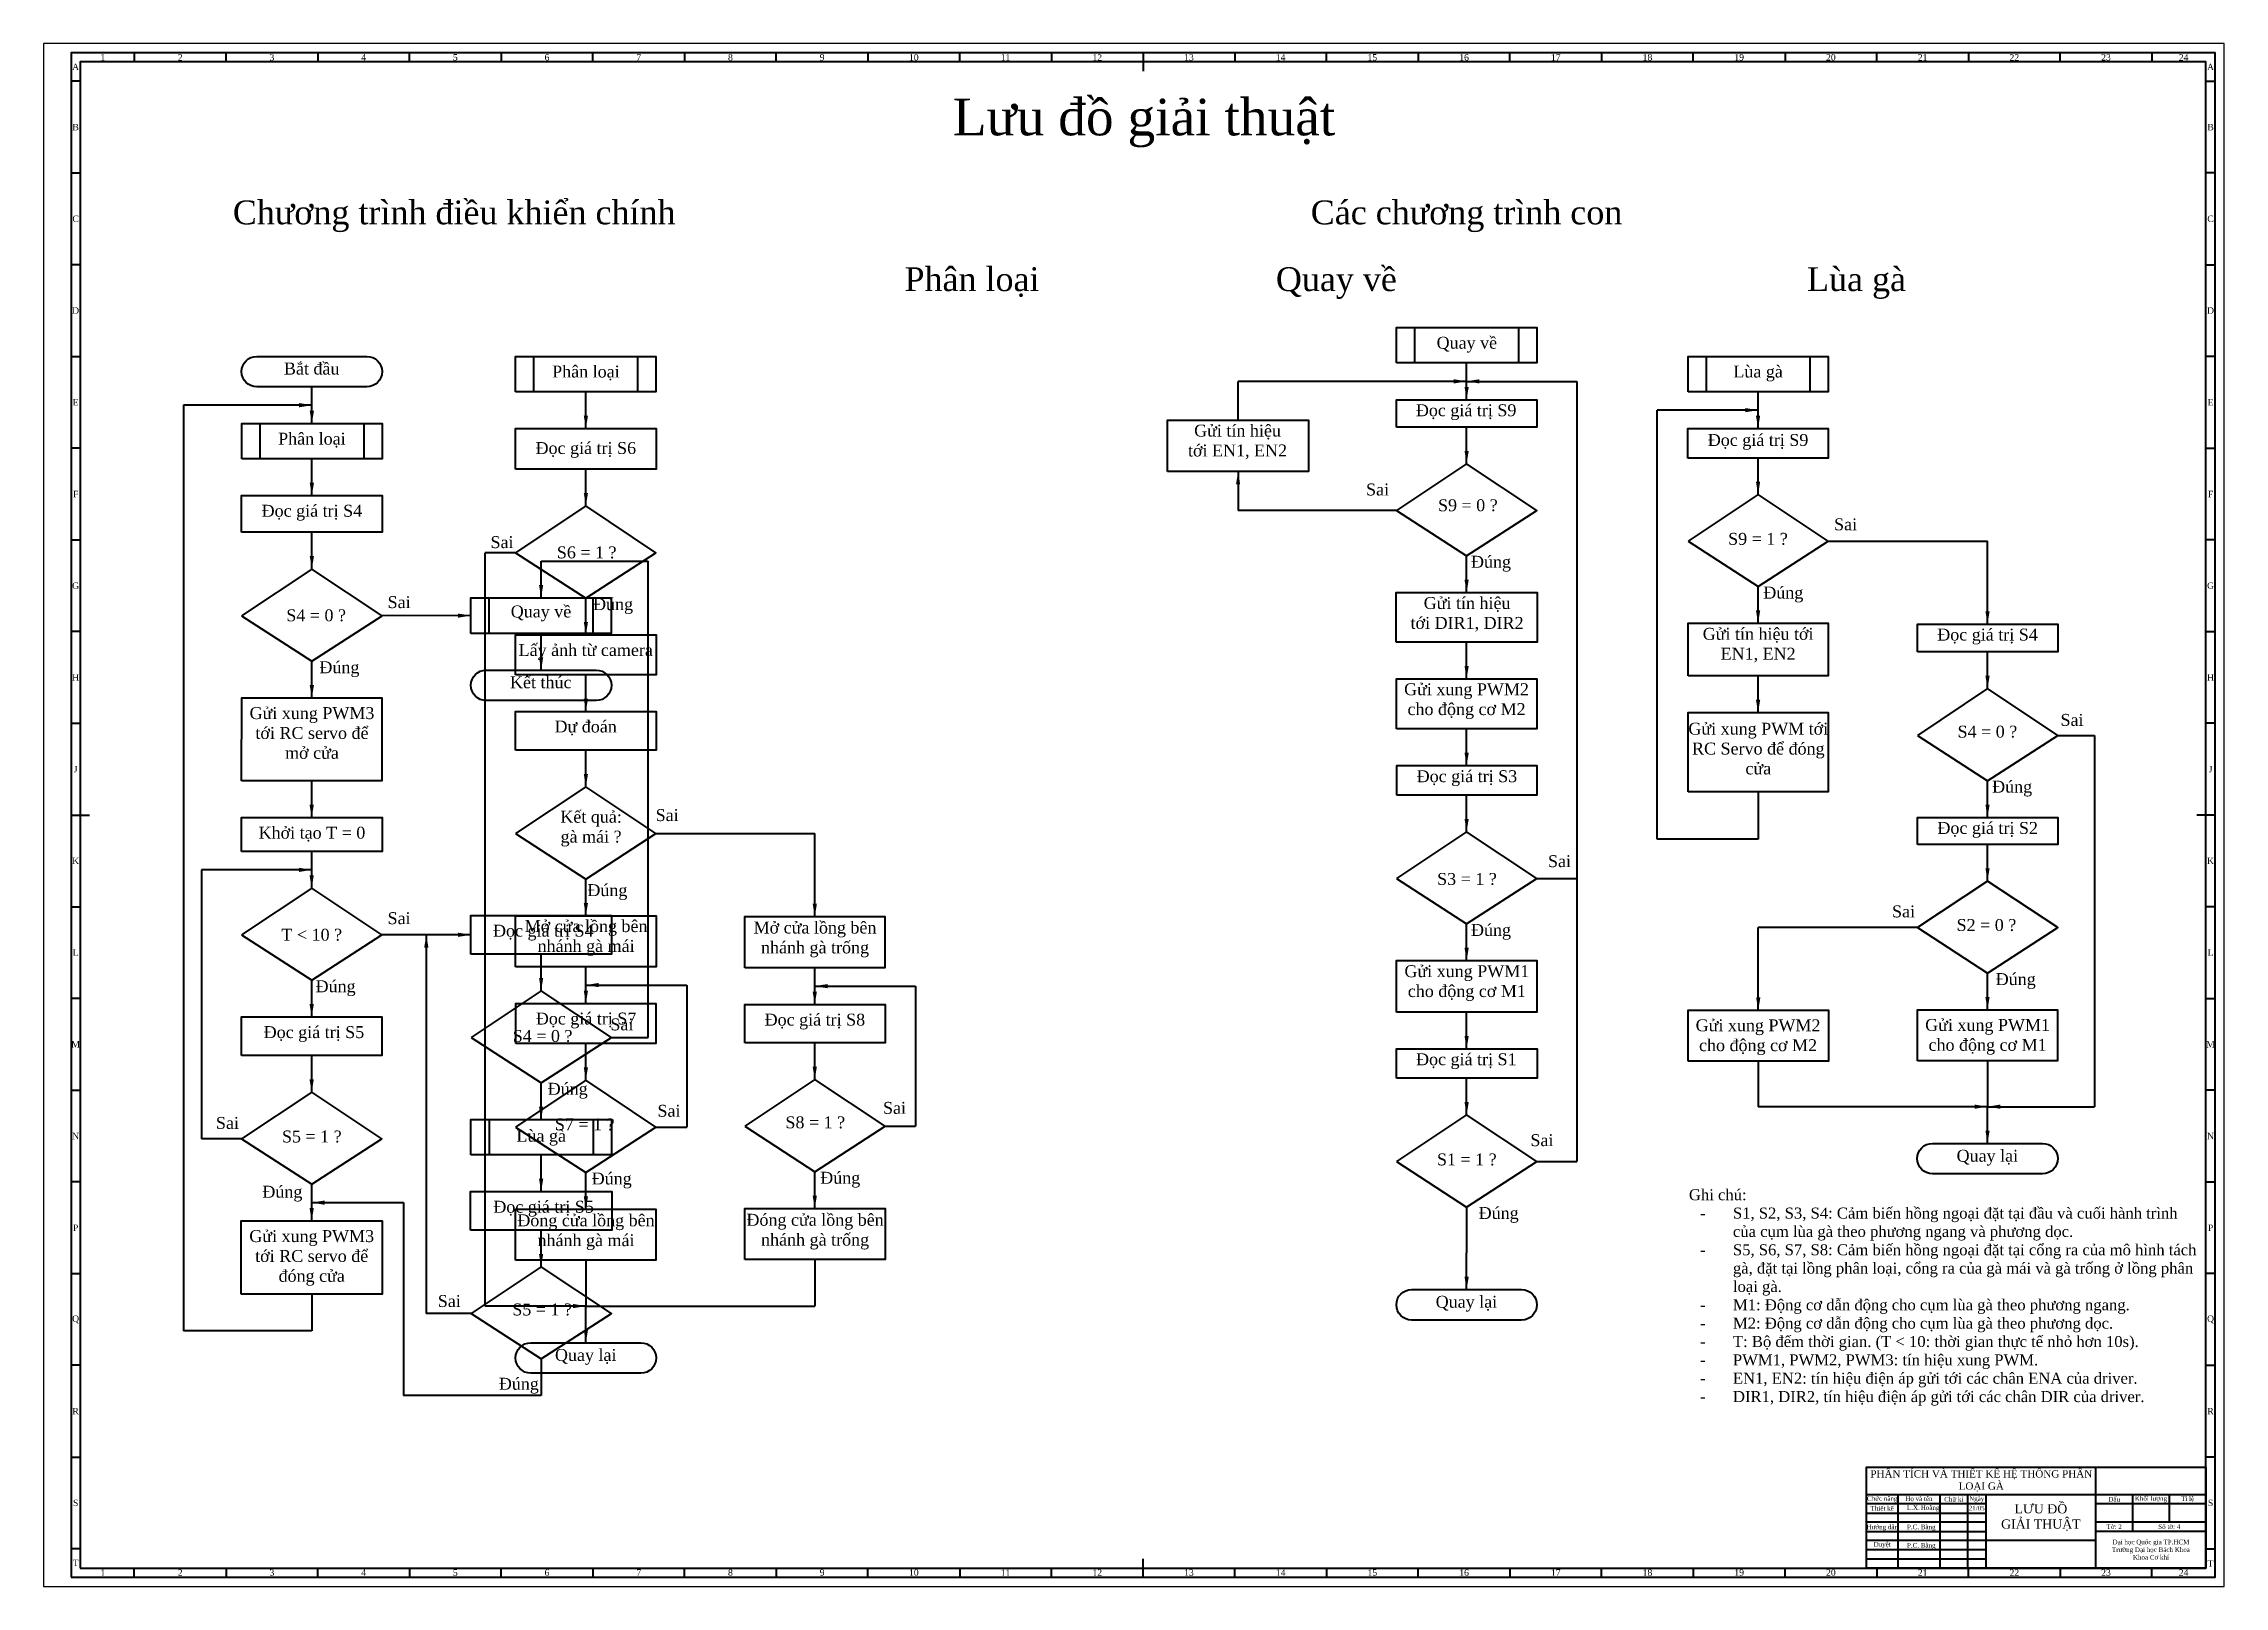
# Model space of a CAD drawing. Header units: millimetres. Extents: x -306 to 5587, y -2981 to 843.
# Drawn here: x 4398 to 5587, y -2981 to -2140 of the extents above; entities that cross this region are included whole.
import ezdxf

# ---------------------------------------------------------------- set-up
doc = ezdxf.new("R2010")
doc.units = ezdxf.units.MM
doc.header["$LTSCALE"] = 0.25
doc.layers.get('0').update_dxf_attribs({"lineweight": 70})
for name, color, linetype, lineweight in [('Frame 0.5', 170, 'Continuous', 50), ('Frame 1', 10, 'Continuous', 100), ('Text', 2, 'Continuous', 35)]:
    doc.layers.add(name, color=color, linetype=linetype, lineweight=lineweight)
doc.styles.get("Standard").update_dxf_attribs({"font": 'times.ttf', "width": 1.0001})
doc.styles.add('TCVN', font='')
doc.styles.get('TCVN').set_extended_font_data('TCVN 7284')
doc.dimstyles.new('TCVN', dxfattribs={"dimtxt": 3.5, "dimasz": 3.5, "dimexe": 2, "dimexo": 0, "dimtad": 1, "dimtxsty": 'TCVN', "dimcen": 3.5, "dimclrd": 256, "dimclre": 256, "dimclrt": 256, "dimadec": 0, "dimazin": 0, "dimtfac": 1, "dimtmove": 0, "dimatfit": 3, "dimfxl": 1, "dimtfillclr": 256, "dimlwd": -1, "dimlwe": -1, "dimarcsym": 0})

msp = doc.modelspace()

# ---------------------------------------------------------------- linework, layer by layer
for p, q in [((5049.5, -2345.4), (5049.5, -2324.3)), ((5278, -2573.9), (5278, -2340)), ((5135.9, -2394.7), (5049.5, -2394.7)), ((5371.3, -2411.5), (5458.1, -2411.5)), ((4655.6, -2417.7), (4638.9, -2417.7)), ((4727.8, -2681.9), (4727.8, -2422.3)), ((5496.4, -2517.3), (5516.4, -2517.3)), ((5516.4, -2517.3), (5516.4, -2719.7)), ((5333, -2548.1), (5333, -2573.9)), ((4732.1, -2570.8), (4818.7, -2570.8)), ((5333, -2573.9), (5278, -2573.9)), ((5212.4, -2595.3), (5234.1, -2595.3)), ((5419.9, -2622.1), (5333.1, -2622.1)), ((4707.8, -2681.9), (4727.8, -2681.9)), ((5333.1, -2694.9), (5333.1, -2719.7)), ((5458.1, -2694.7), (5458.1, -2719.7)), ((4732.1, -2730.8), (4748.9, -2730.8)), ((4857, -2730.4), (4873.7, -2730.4)), ((4506.1, -2737.3), (4484.4, -2737.3)), ((5212.4, -2749.6), (5234.1, -2749.6)), ((5174.1, -2774.4), (5174.1, -2799.4)), ((4693.9, -2803.4), (4693.9, -2828.4)), ((4818.7, -2803), (4818.7, -2828.4)), ((4544.4, -2821.9), (4544.4, -2841.9)), ((4693.9, -2828.4), (4818.7, -2828.4)), ((4631.3, -2832.5), (4606.9, -2832.5)), ((4544.4, -2841.9), (4474.5, -2841.9)), ((4669.5, -2857.2), (4669.5, -2877.2)), ((4669.5, -2877.2), (4594.4, -2877.2))]:
    msp.add_line(p, q)
for points in [[(5135.9, -2314.3), (5135.9, -2295), (5212.4, -2295), (5212.4, -2314.3)], [(5145.9, -2295), (5202.4, -2295), (5202.4, -2314.3), (5145.9, -2314.3)], [(4655.6, -2330), (4655.6, -2310.7), (4732.1, -2310.7), (4732.1, -2330)], [(4665.6, -2310.7), (4722.1, -2310.7), (4722.1, -2330), (4665.6, -2330)], [(5294.8, -2330), (5294.8, -2310.7), (5371.3, -2310.7), (5371.3, -2330)], [(5304.8, -2310.7), (5361.3, -2310.7), (5361.3, -2330), (5304.8, -2330)], [(5135.9, -2349.2), (5135.9, -2334.3), (5212.4, -2334.3), (5212.4, -2349.2)], [(4506.3, -2366.6), (4506.3, -2347.3), (4582.8, -2347.3), (4582.8, -2366.6)], [(4516.3, -2347.3), (4572.8, -2347.3), (4572.8, -2366.6), (4516.3, -2366.6)], [(4655.5, -2372.2), (4655.5, -2350), (4732.2, -2350), (4732.2, -2372.2)], [(5011.1, -2373.5), (5011.1, -2345.4), (5087.8, -2345.4), (5087.8, -2373.5)], [(5294.7, -2366.1), (5294.7, -2350), (5371.3, -2350), (5371.3, -2366.1)], [(5135.9, -2394.7), (5174.1, -2419.4), (5212.4, -2394.7), (5174.1, -2369.2)], [(4506.2, -2406.6), (4506.2, -2386.6), (4582.9, -2386.6), (4582.9, -2406.6)], [(5294.8, -2411.5), (5333, -2436.2), (5371.3, -2411.5), (5333, -2386)], [(4655.6, -2417.7), (4693.9, -2442.5), (4732.1, -2417.7), (4693.9, -2392.2)], [(4506.2, -2452.1), (4544.5, -2476.9), (4582.8, -2452.1), (4544.5, -2426.6)], [(4631.1, -2461.7), (4631.1, -2442.3), (4707.7, -2442.3), (4707.7, -2461.7)], [(4641.2, -2442.3), (4697.7, -2442.4), (4697.7, -2461.7), (4641.2, -2461.7)], [(5135.7, -2466.4), (5135.7, -2439.4), (5212.6, -2439.4), (5212.6, -2466.4)], [(5294.8, -2484.9), (5294.8, -2456.2), (5371.3, -2456.2), (5371.3, -2484.9)], [(5419.9, -2471.8), (5419.9, -2456.6), (5496.4, -2456.6), (5496.4, -2471.8)], [(4655.6, -2484.2), (4655.6, -2462.5), (4732.2, -2462.5), (4732.2, -2484.2)], [(4506.2, -2542.1), (4506.3, -2496.9), (4582.7, -2496.9), (4582.6, -2542.1)], [(5135.8, -2513.8), (5135.8, -2486.4), (5212.4, -2486.4), (5212.4, -2513.8)], [(5419.9, -2517.3), (5458.1, -2542), (5496.4, -2517.3), (5458.1, -2491.8)], [(4655.6, -2525.4), (4655.6, -2504.2), (4732.2, -2504.2), (4732.2, -2525.4)], [(5294.8, -2548.1), (5294.8, -2504.9), (5371.3, -2504.9), (5371.3, -2548.1)], [(5136, -2549.8), (5136, -2533.8), (5212.3, -2533.8), (5212.3, -2549.8)], [(4655.6, -2570.8), (4693.9, -2595.6), (4732.1, -2570.8), (4693.9, -2545.4)], [(4506.1, -2580.6), (4506.1, -2562.1), (4582.8, -2562.1), (4582.8, -2580.6)], [(5419.9, -2576.7), (5419.9, -2562), (5496.4, -2562), (5496.4, -2576.7)], [(5135.9, -2595.3), (5174.1, -2620.1), (5212.4, -2595.3), (5174.1, -2569.8)], [(4506.1, -2626), (4544.4, -2650.8), (4582.7, -2626), (4544.4, -2600.6)], [(5419.9, -2622.1), (5458.1, -2646.9), (5496.4, -2622.1), (5458.1, -2596.7)], [(4631.2, -2636.5), (4631.2, -2615.5), (4707.9, -2615.5), (4707.9, -2636.5)], [(4655.6, -2643.4), (4655.6, -2615.6), (4732.2, -2615.6), (4732.2, -2643.4)], [(4780.5, -2644), (4780.5, -2616.1), (4856.9, -2616.1), (4856.9, -2644)], [(5135.9, -2668.1), (5135.9, -2640.1), (5212.4, -2640.1), (5212.4, -2668.1)], [(4631.3, -2681.9), (4669.5, -2706.7), (4707.8, -2681.9), (4669.5, -2656.5)], [(4506.2, -2691.8), (4506.2, -2670.8), (4582.6, -2670.8), (4582.6, -2691.8)], [(4655.7, -2685.3), (4655.7, -2663.4), (4732.1, -2663.4), (4732.1, -2685.3)], [(4780.5, -2684.9), (4780.5, -2664), (4857, -2664), (4857, -2684.9)], [(5294.8, -2694.9), (5294.8, -2667.1), (5371.4, -2667.1), (5371.4, -2694.9)], [(5420, -2694.7), (5420, -2666.9), (5496.3, -2666.9), (5496.3, -2694.7)], [(5135.8, -2704.2), (5135.8, -2688.1), (5212.5, -2688.1), (5212.5, -2704.2)], [(4655.6, -2730.8), (4693.9, -2755.6), (4732.1, -2730.8), (4693.9, -2705.3)], [(4780.5, -2730.4), (4818.7, -2755.2), (4857, -2730.4), (4818.7, -2704.9)], [(4506.1, -2737.3), (4544.4, -2762), (4582.7, -2737.3), (4544.4, -2711.8)], [(4631.2, -2746), (4631.2, -2726.7), (4707.8, -2726.7), (4707.8, -2746)], [(4641.3, -2726.7), (4697.9, -2726.7), (4697.9, -2746), (4641.3, -2746)], [(5135.9, -2749.6), (5174.1, -2774.4), (5212.4, -2749.6), (5174.1, -2724.2)], [(4631, -2787), (4631, -2766), (4708, -2766), (4708, -2787)], [(4506, -2821.9), (4506, -2782), (4582.8, -2782), (4582.8, -2821.9)], [(4655.6, -2803.4), (4655.6, -2775.6), (4732.1, -2775.6), (4732.1, -2803.4)], [(4780.5, -2803), (4780.5, -2775.2), (4857, -2775.2), (4857, -2803)], [(4631.3, -2832.5), (4669.5, -2857.2), (4707.8, -2832.5), (4669.5, -2807)]]:
    msp.add_lwpolyline(points, close=True)
for points in [[(4514.5, -2327.3, -1), (4514.5, -2310.7), (4574.5, -2310.7, -1), (4574.5, -2327.3)], [(4639.5, -2498.3, -1), (4639.5, -2481.7), (4699.5, -2481.7, -1), (4699.5, -2498.3)], [(5428.1, -2756.3, -1), (5428.1, -2739.7), (5488.1, -2739.7, -1), (5488.1, -2756.3)], [(5144.1, -2836, -1), (5144.1, -2819.4), (5204.1, -2819.4, -1), (5204.1, -2836)], [(4663.9, -2865, -1), (4663.9, -2848.4), (4723.9, -2848.4, -1), (4723.9, -2865)]]:
    msp.add_lwpolyline(points, format="xyb", close=True)
at = {"layer": 'Defpoints'}
msp.add_lwpolyline([(4398.2, -2981.2), (5587.2, -2981.2), (5587.2, -2140.2), (4398.2, -2140.2)], close=True, dxfattribs=at)
at = {"layer": 'Frame 0.5'}
for p, q in [((4447.7, -2145.2), (4447.7, -2150.2)), ((4497.7, -2150.2), (4497.7, -2145.2)), ((4547.7, -2145.2), (4547.7, -2150.2)), ((4597.7, -2150.2), (4597.7, -2145.2)), ((4647.7, -2145.2), (4647.7, -2150.2)), ((4697.7, -2150.2), (4697.7, -2145.2)), ((4747.7, -2145.2), (4747.7, -2150.2)), ((4797.7, -2150.2), (4797.7, -2145.2)), ((4847.7, -2145.2), (4847.7, -2150.2)), ((4897.7, -2150.2), (4897.7, -2145.2)), ((4947.7, -2145.2), (4947.7, -2150.2)), ((5047.7, -2145.2), (5047.7, -2150.2)), ((5097.7, -2150.2), (5097.7, -2145.2)), ((5147.7, -2145.2), (5147.7, -2150.2)), ((5197.7, -2150.2), (5197.7, -2145.2)), ((5247.7, -2145.2), (5247.7, -2150.2)), ((5297.7, -2150.2), (5297.7, -2145.2)), ((5347.7, -2145.2), (5347.7, -2150.2)), ((5397.7, -2150.2), (5397.7, -2145.2)), ((5447.7, -2145.2), (5447.7, -2150.2)), ((5497.7, -2150.2), (5497.7, -2145.2)), ((5547.7, -2145.2), (5547.7, -2150.2)), ((4418.2, -2160.7), (4413.2, -2160.7)), ((5577.2, -2160.7), (5582.2, -2160.7)), ((4413.2, -2210.7), (4418.2, -2210.7)), ((5582.2, -2210.7), (5577.2, -2210.7)), ((4418.2, -2260.7), (4413.2, -2260.7)), ((5577.2, -2260.7), (5582.2, -2260.7)), ((4413.2, -2310.7), (4418.2, -2310.7)), ((5582.2, -2310.7), (5577.2, -2310.7)), ((4418.2, -2360.7), (4413.2, -2360.7)), ((5577.2, -2360.7), (5582.2, -2360.7)), ((4413.2, -2410.7), (4418.2, -2410.7)), ((5582.2, -2410.7), (5577.2, -2410.7)), ((4418.2, -2460.7), (4413.2, -2460.7)), ((5577.2, -2460.7), (5582.2, -2460.7)), ((4413.2, -2510.7), (4418.2, -2510.7)), ((5582.2, -2510.7), (5577.2, -2510.7)), ((4413.2, -2610.7), (4418.2, -2610.7)), ((5582.2, -2610.7), (5577.2, -2610.7)), ((4418.2, -2660.7), (4413.2, -2660.7)), ((5577.2, -2660.7), (5582.2, -2660.7)), ((4413.2, -2710.7), (4418.2, -2710.7)), ((5582.2, -2710.7), (5577.2, -2710.7)), ((4418.2, -2760.7), (4413.2, -2760.7)), ((5577.2, -2760.7), (5582.2, -2760.7)), ((4413.2, -2810.7), (4418.2, -2810.7)), ((5582.2, -2810.7), (5577.2, -2810.7)), ((4418.2, -2860.7), (4413.2, -2860.7)), ((5577.2, -2860.7), (5582.2, -2860.7)), ((4413.2, -2910.7), (4418.2, -2910.7)), ((5582.2, -2910.7), (5577.2, -2910.7)), ((5517.2, -2971.2), (5517.2, -2916.2)), ((5392.2, -2931.2), (5577.2, -2931.2)), ((5457.2, -2936.2), (5392.2, -2936.2)), ((5409.2, -2931.2), (5409.2, -2971.2)), ((5432.2, -2971.2), (5432.2, -2931.2)), ((5447.2, -2931.2), (5447.2, -2971.2)), ((5457.2, -2931.2), (5457.2, -2971.2)), ((5577.2, -2936.2), (5517.2, -2936.2)), ((5537.2, -2931.2), (5537.2, -2951.2)), ((5557.2, -2931.2), (5557.2, -2946.2)), ((5392.2, -2941.2), (5457.2, -2941.2)), ((5457.2, -2946.2), (5392.2, -2946.2)), ((5577.2, -2946.2), (5517.2, -2946.2)), ((5392.2, -2951.2), (5457.2, -2951.2)), ((5517.2, -2956.2), (5392.2, -2956.2)), ((5577.2, -2951.2), (5517.2, -2951.2)), ((4418.2, -2960.7), (4413.2, -2960.7)), ((4447.7, -2976.2), (4447.7, -2971.2)), ((4497.7, -2971.2), (4497.7, -2976.2)), ((4547.7, -2976.2), (4547.7, -2971.2)), ((4597.7, -2971.2), (4597.7, -2976.2)), ((4647.7, -2976.2), (4647.7, -2971.2)), ((4697.7, -2971.2), (4697.7, -2976.2)), ((4747.7, -2976.2), (4747.7, -2971.2)), ((4797.7, -2971.2), (4797.7, -2976.2)), ((4847.7, -2976.2), (4847.7, -2971.2)), ((4897.7, -2971.2), (4897.7, -2976.2)), ((4947.7, -2976.2), (4947.7, -2971.2)), ((5047.7, -2976.2), (5047.7, -2971.2)), ((5097.7, -2971.2), (5097.7, -2976.2)), ((5147.7, -2976.2), (5147.7, -2971.2)), ((5197.7, -2971.2), (5197.7, -2976.2)), ((5247.7, -2976.2), (5247.7, -2971.2)), ((5297.7, -2971.2), (5297.7, -2976.2)), ((5347.7, -2976.2), (5347.7, -2971.2)), ((5457.2, -2961.2), (5392.2, -2961.2)), ((5392.2, -2966.2), (5457.2, -2966.2)), ((5397.7, -2971.2), (5397.7, -2976.2)), ((5447.7, -2976.2), (5447.7, -2971.2)), ((5497.7, -2971.2), (5497.7, -2976.2)), ((5547.7, -2976.2), (5547.7, -2971.2)), ((5577.2, -2960.7), (5582.2, -2960.7))]:
    msp.add_line(p, q, dxfattribs=at)
msp.add_lwpolyline([(4413.2, -2976.2), (5582.2, -2976.2), (5582.2, -2145.2), (4413.2, -2145.2)], close=True, dxfattribs=at)
at = {"layer": 'Frame 1'}
for p, q in [((4997.7, -2145.2), (4997.7, -2155.2)), ((4413.2, -2560.7), (4423.2, -2560.7)), ((5582.2, -2560.7), (5572.2, -2560.7)), ((4997.7, -2976.2), (4997.7, -2966.2))]:
    msp.add_line(p, q, dxfattribs=at)
for points in [[(4418.2, -2971.2), (5577.2, -2971.2), (5577.2, -2150.2), (4418.2, -2150.2)], [(5577.2, -2971.2), (5392.2, -2971.2), (5392.2, -2916.2), (5577.2, -2916.2)]]:
    msp.add_lwpolyline(points, close=True, dxfattribs=at)

# ---------------------------------------------------------------- texts
at = {"ltscale": 1.5, "attachment_point": 1}
for s, width, heights, insert, char_height in [('\\pxqc;Lưu đồ giải thuật', 1000, [0], (4498.2, -2170.2), 20), ('Chương trình điều khiển chính', 258.331, [0], (4501.4, -2225.7), 13), ('Các chương trình con', 232.098, [0], (5089.1, -2225.7), 13), ('Phân loại', 244.428, [0], (4867.6, -2262.1), 13), ('Quay về', 244.428, [0], (5070.1, -2262.1), 13), ('Lùa gà', 244.428, [0], (5359.7, -2262.1), 13), ('\\pxqc;Quay về', 76.438, [0], (5136, -2300), 6.5), ('\\pxqc;Phân loại', 76.438, [0], (4655.7, -2315.7), 6.5), ('\\pxqc;Lùa gà', 76.438, [0], (5294.8, -2315.7), 6.5), ('\\pxqc;Đọc giá trị S9', 76.063, [0], (5135.8, -2336.8), 6.5), ('\\pxqc;Phân loại', 76.438, [0], (4506.3, -2352.3), 6.5), ('\\pxqc;Gửi tín hiệu \\Ptới EN1, EN2', 75.802, [0], (5011.3, -2347.9), 6.5), ('\\pxqc;Đọc giá trị S9', 76.571, [0], (5294.7, -2353), 6.5), ('\\pxqc;Đọc giá trị S6', 76.733, [0], (4655.5, -2357.4), 6.5), ('\\pxqc;Sai', 24.264, [0], (5113.4, -2380), 6.5), ('\\pxqc;S9 = 0 ?', 59.138, [0], (5145.2, -2388.6), 6.5), ('\\pxqc;Đọc giá trị S4', 76.615, [0], (4506.2, -2391.6), 6.5), ('\\pxqc;Sai', 22.647, [0], (5369.4, -2399), 6.5), ('\\pxqc;Sai', 14.38, [0], (4641, -2408.7), 6.5), ('\\pxqc;S9 = 1 ?', 62.686, [0], (5301.6, -2406.9), 6.5), ('\\pxqc;S6 = 1 ?', 64.685, [0], (4662, -2414.3), 6.5), ('\\pxqc;Đúng', 26.563, [0], (5174.1, -2419.4), 6.5), ('\\pxqc;Đúng', 27.5, [0], (5333, -2436.2), 6.5), ('\\pxqc;S4 = 0 ?', 73.855, [0], (4509.9, -2448.6), 6.5), ('\\pxqc;Sai', 17.923, [0], (4583.1, -2441.4), 6.5), ('\\pxqc;Quay về', 76.659, [0], (4631.1, -2446.5), 6.5), ('\\pxqc;Đúng', 29.645, [0], (4693.9, -2442.5), 6.5), ('\\pxqc;Gửi tín hiệu\\Ptới DIR1, DIR2', 76.712, [0], (5136, -2441.9), 6.5), ('\\pxqc;Gửi tín hiệu tới \\PEN1, EN2', 76.662, [0], (5294.7, -2458.7), 6.5), ('\\pxqc;Đọc giá trị S4', 76.6, [0], (5419.8, -2459.1), 6.5), ('\\pxqc;Lấy ảnh từ camera', 76.674, [0], (4655.5, -2467.5), 6.5), ('\\pxqc;Đúng', 30.053, [0], (4544.5, -2476.9), 6.5), ('\\pxqc;Kết thúc', 73.209, [0], (4632.7, -2485.1), 6.5), ('\\pxqc;Gửi xung PWM2 \\Pcho động cơ M2', 76.702, [0], (5135.7, -2488.9), 6.5), ('\\pxqc;Gửi xung PWM3 \\Ptới RC servo để mở cửa', 76.322, [0], (4506.4, -2501.9), 6.5), ('\\pxqc;Sai', 15.547, [0], (5496.4, -2505.6), 6.5), ('\\pxqc;Dự đoán', 76.558, [0], (4655.5, -2509.2), 6.5), ('\\pxqc;Gửi xung PWM tới RC Servo để đóng cửa', 76.662, [45.7], (5294.8, -2510.4), 6.5), ('\\pxqc;S4 = 0 ?', 60.267, [0], (5427.9, -2512), 6.5), ('\\pxqc;Đọc giá trị S3', 76.337, [0], (5136.1, -2536.3), 6.5), ('\\pxqc;Đúng', 26.847, [0], (5458.1, -2542), 6.5), ('\\pxqc;Khởi tạo T = 0', 76.707, [0], (4506.2, -2567.1), 6.5), ('\\pxqc;Kết quả: gà mái ?', 39.257, [0], (4677.1, -2558.4), 6.5), ('\\pxqc;Sai', 16.808, [0], (4729.8, -2557.5), 6.5), ('\\pxqc;Đọc giá trị S2', 76.6, [0], (5419.9, -2564.5), 6.5), ('\\pxqc;Sai', 20.842, [0], (5214.3, -2582.6), 6.5), ('\\pxqc;Đúng', 73.855, [0], (4668.7, -2598.4), 6.5), ('\\pxqc;S3 = 1 ?', 66.772, [0], (5140.9, -2592.3), 6.5), ('\\pxqc;Sai', 18.704, [0], (4582.7, -2613.7), 6.5), ('\\pxqc;Sai', 18.235, [0], (5403.2, -2610), 6.5), ('\\pxqc;T < 10 ?', 70.477, [0], (4509.2, -2622.7), 6.5), ('\\pxqc; Đọc giá trị S4', 76.497, [0], (4631.2, -2620.5), 6.5), ('\\pxqc;Mở cửa lồng bên nhánh gà mái', 76.623, [0], (4655.7, -2618), 6.5), ('\\pxqc;Mở cửa lồng bên nhánh gà trống', 76.69, [0], (4780.5, -2618.8), 6.5), ('\\pxqc;Đúng', 26.558, [0], (5174.1, -2620.1), 6.5), ('\\pxqc;S2 = 0 ?', 61.217, [0], (5426.9, -2617.4), 6.5), ('\\pxqc;Đúng', 26.078, [0], (4544.4, -2650.8), 6.5), ('\\pxqc;Gửi xung PWM1 \\Pcho động cơ M1', 76.842, [0], (5135.8, -2642.6), 6.5), ('\\pxqc;Đúng', 21.561, [0], (5462.7, -2646.9), 6.5), ('\\pxqc;Đọc giá trị S7', 76.612, [0], (4655.7, -2668.4), 6.5), ('\\pxqc;Sai', 20.467, [0], (4703.3, -2671.6), 6.5), ('\\pxqc;Đọc giá trị S8', 76.714, [0], (4780.4, -2669), 6.5), ('\\pxqc;Gửi xung PWM2\\Pcho động cơ M2', 76.199, [0], (5294.9, -2672.1), 6.5), ('\\pxqc;Gửi xung PWM1 \\Pcho động cơ M1', 76.857, [0], (5419.7, -2671.9), 6.5), ('\\pxqc; Đọc giá trị S5', 76.634, [0], (4506.1, -2675.8), 6.5), ('\\pxqc;S4 = 0 ?', 63.791, [0], (4638.4, -2677.9), 6.5), ('\\pxqc;Đọc giá trị S1', 76.47, [0], (5135.7, -2690.6), 6.5), ('\\pxqc;Đúng', 28.962, [0], (4669.5, -2706.7), 6.5), ('\\pxqc;Sai', 16.808, [0], (4730.8, -2718.7), 6.5), ('\\pxqc;Sai', 18.53, [0], (4852.9, -2717.1), 6.5), ('\\pxqc;Sai', 13.524, [0], (4491.7, -2725.3), 6.5), ('\\pxqc;S5 = 1 ?', 67.532, [0], (4510.7, -2732.7), 6.5), ('\\pxqc;Lùa gà', 76.494, [0], (4631.3, -2732.3), 6.5), ('\\pxqc;S7 = 1 ?', 61.361, [0], (4662.6, -2726.1), 6.5), ('\\pxqc;S8 = 1 ?', 60.738, [0], (4788.6, -2725), 6.5), ('\\pxqc;Sai', 14.912, [0], (5207.7, -2734.7), 6.5), ('\\pxqc;S1 = 1 ?', 63.396, [0], (5142.5, -2745.2), 6.5), ('\\pxqc;Quay lại', 73.209, [0], (5421.4, -2743.2), 6.5), ('\\pxqc;Đúng', 28.172, [0], (4693.9, -2755.6), 6.5), ('\\pxqc;Đúng', 27.752, [0], (4818.7, -2755.2), 6.5), ('\\pxqc;Đúng', 24.029, [0], (4516.4, -2762.8), 6.5), ('\\pxqc; Đọc giá trị S5', 77.038, [0], (4631.1, -2771), 6.5), ('\\pxqc;Đóng cửa lồng bên nhánh gà mái', 76.717, [0], (4655.6, -2778.4), 6.5), ('\\pxqc;Đóng cửa lồng bên nhánh gà trống', 76.348, [0], (4780.7, -2778.1), 6.5), ('\\pxqc;Đúng', 34.929, [0], (5174.1, -2774.4), 6.5), ('\\pxqc;Gửi xung PWM3 tới RC servo để đóng cửa', 77.026, [0], (4505.9, -2787), 6.5), ('\\pxqc;Sai', 21.082, [0], (4608.9, -2822.4), 6.5), ('\\pxqc;S5 = 1 ?', 59.695, [0], (4640.2, -2827), 6.5), ('\\pxqc;Quay lại', 73.209, [0], (5137.4, -2822.8), 6.5), ('\\pxqc;Quay lại', 73.209, [0], (4657.2, -2851.8), 6.5), ('\\pxqc;Đúng', 20.697, [0], (4647, -2867.5), 6.5)]:
    msp.add_mtext_dynamic_manual_height_columns(s, width=width, gutter_width=25, heights=heights, dxfattribs=dict(at, insert=insert, char_height=char_height))
at = {"insert": (5447.2, -2937.3), "char_height": 2.5, "attachment_point": 1}
msp.add_mtext_dynamic_manual_height_columns('\\pxqc;21/05', width=10, gutter_width=25, heights=[0], dxfattribs=at)
at = {"layer": 'Text'}
for s, width, gutter_width, heights, insert, char_height, attachment_point in [('\\pxqc;A', 5, 17.5, [0], (4415.7, -2152.9), 3.5, 5), ('\\pxqc;1', 34.5, 17.5, [0], (4430.5, -2147.7), 3.5, 5), ('\\pxqc;2', 50, 17.5, [0], (4472.7, -2147.7), 3.5, 5), ('\\pxqc;3', 50, 17.5, [0], (4522.7, -2147.7), 3.5, 5), ('\\pxqc;4', 50, 17.5, [0], (4572.7, -2147.7), 3.5, 5), ('\\pxqc;5', 50, 17.5, [0], (4622.7, -2147.7), 3.5, 5), ('\\pxqc;6', 50, 17.5, [0], (4672.7, -2147.7), 3.5, 5), ('\\pxqc;7', 50, 17.5, [0], (4722.7, -2147.7), 3.5, 5), ('\\pxqc;8', 50, 17.5, [0], (4772.7, -2147.7), 3.5, 5), ('\\pxqc;9', 50, 17.5, [0], (4822.7, -2147.7), 3.5, 5), ('\\pxqc;10', 50, 17.5, [0], (4872.7, -2147.7), 3.5, 5), ('\\pxqc;11', 50, 17.5, [0], (4922.7, -2147.7), 3.5, 5), ('\\pxqc;12', 50, 17.5, [0], (4972.7, -2147.7), 3.5, 5), ('\\pxqc;13', 50, 17.5, [0], (5022.7, -2147.7), 3.5, 5), ('\\pxqc;14', 50, 17.5, [0], (5072.7, -2147.7), 3.5, 5), ('\\pxqc;15', 50, 17.5, [0], (5122.7, -2147.7), 3.5, 5), ('\\pxqc;16', 50, 17.5, [0], (5172.7, -2147.7), 3.5, 5), ('\\pxqc;17', 50, 17.5, [0], (5222.7, -2147.7), 3.5, 5), ('\\pxqc;18', 50, 17.5, [0], (5272.7, -2147.7), 3.5, 5), ('\\pxqc;19', 50, 17.5, [0], (5322.7, -2147.7), 3.5, 5), ('\\pxqc;20', 50, 17.5, [0], (5372.7, -2147.7), 3.5, 5), ('\\pxqc;21', 50, 17.5, [0], (5422.7, -2147.7), 3.5, 5), ('\\pxqc;22', 50, 17.5, [0], (5472.7, -2147.7), 3.5, 5), ('\\pxqc;23', 50, 17.5, [0], (5522.7, -2147.7), 3.5, 5), ('\\pxqc;24', 34.5, 17.5, [0], (5565, -2147.7), 3.5, 5), ('\\pxqc;A', 5, 17.5, [0], (5579.7, -2152.9), 3.5, 5), ('\\pxqc;B', 5, 17.5, [0], (4415.7, -2185.7), 3.5, 5), ('\\pxqc;B', 5, 17.5, [0], (5579.7, -2185.7), 3.5, 5), ('\\pxqc;C', 5, 17.5, [0], (4415.7, -2235.7), 3.5, 5), ('\\pxqc;C', 5, 17.5, [0], (5579.7, -2235.7), 3.5, 5), ('\\pxqc;D', 5, 17.5, [0], (4415.7, -2285.7), 3.5, 5), ('\\pxqc;D', 5, 17.5, [0], (5579.7, -2285.7), 3.5, 5), ('\\pxqc;E', 5, 17.5, [0], (4415.7, -2335.7), 3.5, 5), ('\\pxqc;E', 5, 17.5, [0], (5579.7, -2335.7), 3.5, 5), ('\\pxqc;F', 5, 17.5, [0], (4415.7, -2385.7), 3.5, 5), ('\\pxqc;F', 5, 17.5, [0], (5579.7, -2385.7), 3.5, 5), ('\\pxqc;G', 5, 17.5, [0], (4415.7, -2435.7), 3.5, 5), ('\\pxqc;G', 5, 17.5, [0], (5579.7, -2435.7), 3.5, 5), ('\\pxqc;H', 5, 17.5, [0], (4415.7, -2485.7), 3.5, 5), ('\\pxqc;H', 5, 17.5, [0], (5579.7, -2485.7), 3.5, 5), ('\\pxqc;J', 5, 17.5, [0], (4415.7, -2535.7), 3.5, 5), ('\\pxqc;J', 5, 17.5, [0], (5579.7, -2535.7), 3.5, 5), ('\\pxqc;K', 5, 17.5, [0], (4415.7, -2585.7), 3.5, 5), ('\\pxqc;K', 5, 17.5, [0], (5579.7, -2585.7), 3.5, 5), ('\\pxqc;L', 5, 17.5, [0], (4415.7, -2635.7), 3.5, 5), ('\\pxqc;L', 5, 17.5, [0], (5579.7, -2635.7), 3.5, 5), ('\\pxqc;M', 5, 17.5, [0], (4415.7, -2685.7), 3.5, 5), ('\\pxqc;M', 5, 17.5, [0], (5579.7, -2685.7), 3.5, 5), ('\\pxqc;N', 5, 17.5, [0], (4415.7, -2735.7), 3.5, 5), ('\\pxqc;N', 5, 17.5, [0], (5579.7, -2735.7), 3.5, 5), ('Ghi chú:\\P\\pxi-3,l4,t4;-^IS1, S2, S3, S4: Cảm biến hồng ngoại đặt tại đầu và cuối hành trình của cụm lùa gà theo phương ngang và phương dọc.\\P-^IS5, S6, S7, S8: Cảm biến hồng ngoại đặt tại cổng ra của mô hình tách gà, đặt tại lồng phân loại, cổng ra của gà mái và gà trống ở lồng phân loại gà.\\P-^IM1: Động cơ dẫn động cho cụm lùa gà theo phương ngang.\\P-^IM2: Động cơ dẫn động cho cụm lùa gà theo phương dọc.\\P-^IT: Bộ đếm thời gian. (T < 10: thời gian thực tế nhỏ hơn 10s).\\P-^IPWM1, PWM2, PWM3: tín hiệu xung PWM.\\P-^IEN1, EN2: tín hiệu điện áp gửi tới các chân ENA của driver.\\P-^IDIR1, DIR2, tín hiệu điện áp gửi tới các chân DIR của driver.', 276.5, 25, [355.8], (5295.3, -2764.7), 6, 1), ('\\pxqc;P', 5, 17.5, [0], (4415.7, -2785.7), 3.5, 5), ('\\pxqc;P', 5, 17.5, [0], (5579.7, -2785.7), 3.5, 5), ('\\pxqc;Q', 5, 17.5, [0], (4415.7, -2835.7), 3.5, 5), ('\\pxqc;Q', 5, 17.5, [0], (5579.7, -2835.7), 3.5, 5), ('\\pxqc;R', 5, 17.5, [0], (4415.7, -2885.7), 3.5, 5), ('\\pxqc;R', 5, 17.5, [0], (5579.7, -2885.7), 3.5, 5), ('PHÂN TÍCH VÀ THIẾT KẾ HỆ THỐNG PHÂN LOẠI GÀ', 125, 25, [0], (5454.7, -2923.7), 4, 5), ('\\pxqc;S', 5, 17.5, [0], (4415.7, -2935.7), 3.5, 5), ('Chức năng', 17, 25, [0], (5400.7, -2933.7), 2.5, 5), ('Họ và tên', 23, 25, [0], (5420.7, -2933.7), 2.5, 5), ('\\pxi-3,l5,t5;L.X.^IHoằng', 23, 25, [0], (5409.2, -2938.7), 2.5, 4), ('Chữ kí', 15, 25, [0], (5439.7, -2933.7), 2.5, 5), ('Ngày', 10, 25, [0], (5452.2, -2933.7), 2.5, 5), ('LƯU ĐỒ \\PGIẢI THUẬT', 60, 25, [0], (5487.2, -2943.7), 5, 5), ('\\pxqc;Dấu', 20, 17.5, [0], (5527.2, -2933.7), 2.5, 5), ('\\pxqc;Khối lượng', 20, 17.5, [0], (5547.2, -2933.7), 2.5, 5), ('\\pxqc;Tỉ lệ', 20, 17.5, [0], (5567.2, -2933.7), 2.5, 5), ('\\pxqc;S', 5, 17.5, [0], (5579.7, -2935.7), 3.5, 5), ('Hướng dẫn', 17, 25, [0], (5400.7, -2949.2), 2.5, 5), ('Thiết kế', 17, 25, [0], (5400.7, -2938.7), 2.5, 5), ('\\pxi-3,l5,ql,t5;P.C.^IBằng', 23, 25, [0], (5409.2, -2949.2), 2.5, 4), ('Tờ: 2', 20, 17.5, [0], (5527.2, -2948.7), 2.5, 5), ('\\pxqc;Số tờ: 4', 40, 17.5, [0], (5557.2, -2948.7), 2.5, 5), ('\\pxqc;Duyệt', 17, 25, [0], (5400.7, -2958.7), 2.5, 5), ('\\pxi-3,l5,ql,t5;P.C.^IBằng', 23, 25, [0], (5409.2, -2959.2), 2.5, 4), ('Đại học Quốc gia TP.HCM\\PTrường Đại học Bách Khoa\\PKhoa Cơ khí', 60, 25, [0], (5547.2, -2961.2), 2.5, 5), ('\\pxqc;T', 5, 17.5, [0], (4415.7, -2968.4), 3.5, 5), ('\\pxqc;1', 34.5, 17.5, [0], (4430.5, -2973.7), 3.5, 5), ('\\pxqc;2', 50, 17.5, [0], (4472.7, -2973.7), 3.5, 5), ('\\pxqc;3', 50, 17.5, [0], (4522.7, -2973.7), 3.5, 5), ('\\pxqc;4', 50, 17.5, [0], (4572.7, -2973.7), 3.5, 5), ('\\pxqc;5', 50, 17.5, [0], (4622.7, -2973.7), 3.5, 5), ('\\pxqc;6', 50, 17.5, [0], (4672.7, -2973.7), 3.5, 5), ('\\pxqc;7', 50, 17.5, [0], (4722.7, -2973.7), 3.5, 5), ('\\pxqc;8', 50, 17.5, [0], (4772.7, -2973.7), 3.5, 5), ('\\pxqc;9', 50, 17.5, [0], (4822.7, -2973.7), 3.5, 5), ('\\pxqc;10', 50, 17.5, [0], (4872.7, -2973.7), 3.5, 5), ('\\pxqc;11', 50, 17.5, [0], (4922.7, -2973.7), 3.5, 5), ('\\pxqc;12', 50, 17.5, [0], (4972.7, -2973.7), 3.5, 5), ('\\pxqc;13', 50, 17.5, [0], (5022.7, -2973.7), 3.5, 5), ('\\pxqc;14', 50, 17.5, [0], (5072.7, -2973.7), 3.5, 5), ('\\pxqc;15', 50, 17.5, [0], (5122.7, -2973.7), 3.5, 5), ('\\pxqc;16', 50, 17.5, [0], (5172.7, -2973.7), 3.5, 5), ('\\pxqc;17', 50, 17.5, [0], (5222.7, -2973.7), 3.5, 5), ('\\pxqc;18', 50, 17.5, [0], (5272.7, -2973.7), 3.5, 5), ('\\pxqc;19', 50, 17.5, [0], (5322.7, -2973.7), 3.5, 5), ('\\pxqc;20', 50, 17.5, [0], (5372.7, -2973.7), 3.5, 5), ('\\pxqc;21', 50, 17.5, [0], (5422.7, -2973.7), 3.5, 5), ('\\pxqc;22', 50, 17.5, [0], (5472.7, -2973.7), 3.5, 5), ('\\pxqc;23', 50, 17.5, [0], (5522.7, -2973.7), 3.5, 5), ('\\pxqc;24', 34.5, 17.5, [0], (5565, -2973.7), 3.5, 5), ('\\pxqc;T', 5, 17.5, [0], (5579.7, -2968.7), 3.5, 5)]:
    msp.add_mtext_dynamic_manual_height_columns(s, width=width, gutter_width=gutter_width, heights=heights, dxfattribs=dict(at, insert=insert, char_height=char_height, attachment_point=attachment_point))
at = {"layer": 'Text', "ltscale": 1.5, "insert": (4507.8, -2314.1), "char_height": 6.5, "attachment_point": 1}
msp.add_mtext_dynamic_manual_height_columns('\\pxqc;Bắt đầu', width=73.209, gutter_width=25, heights=[0], dxfattribs=at)

# ---------------------------------------------------------------- leaders
for points, override in [([(5174.1, -2334.3), (5174.1, -2314.3)], {"dimasz": 7, "dimgap": 0.09, "dimtad": 0}), ([(4544.5, -2347.3), (4544.5, -2327.3)], {"dimasz": 7, "dimgap": 0.09, "dimtad": 0}), ([(4693.9, -2350), (4693.9, -2330)], {"dimasz": 7, "dimgap": 0.09, "dimtad": 0}), ([(5174.1, -2324.3), (5049.5, -2324.3)], {"dimasz": 7, "dimgap": 0.09, "dimtad": 0}), ([(5174.1, -2324.3), (5234.1, -2324.3), (5234.1, -2749.6)], {"dimasz": 7, "dimgap": 0.09, "dimtad": 0}), ([(5333, -2350), (5333, -2330)], {"dimasz": 7, "dimgap": 0.09, "dimtad": 0}), ([(4544.5, -2337.3), (4474.5, -2337.3), (4474.5, -2841.9)], {"dimasz": 7, "dimgap": 0.09, "dimtad": 0}), ([(5333, -2340), (5278, -2340)], {"dimasz": 7, "dimgap": 0.09, "dimtad": 0}), ([(5174.1, -2369.2), (5174.1, -2349.2)], {"dimasz": 7, "dimgap": 0.09, "dimtad": 0}), ([(5333, -2386), (5333, -2366)], {"dimasz": 7, "dimgap": 0.09, "dimtad": 0}), ([(4544.5, -2386.6), (4544.5, -2366.6)], {"dimasz": 7, "dimgap": 0.09, "dimtad": 0}), ([(4693.9, -2392.2), (4693.9, -2372.2)], {"dimscale": 1, "dimasz": 7, "dimgap": 0.09, "dimtad": 0}), ([(5049.5, -2373.5), (5049.5, -2394.7)], {"dimasz": 7, "dimgap": 0.09, "dimtad": 0}), ([(4544.5, -2426.6), (4544.5, -2406.6)], {"dimasz": 7, "dimgap": 0.09, "dimtad": 0}), ([(5458.1, -2456.6), (5458.1, -2411.5)], {"dimasz": 7, "dimgap": 0.09, "dimtad": 0}), ([(4693.9, -2828.4), (4638.9, -2828.4), (4638.9, -2417.7)], {"dimasz": 7, "dimgap": 0.09, "dimtad": 0}), ([(4669.5, -2442.3), (4669.5, -2422.3), (4727.8, -2422.3)], {"dimasz": 7, "dimgap": 0.09, "dimtad": 0}), ([(5174.1, -2439.4), (5174.1, -2419.4)], {"dimasz": 7, "dimgap": 0.09, "dimtad": 0}), ([(5333, -2456.2), (5333, -2436.2)], {"dimasz": 7, "dimgap": 0.09, "dimtad": 0}), ([(4693.9, -2462.5), (4693.9, -2442.5)], {"dimasz": 7, "dimgap": 0.09, "dimtad": 0}), ([(4631.1, -2452), (4582.8, -2452.1)], {"dimasz": 7, "dimgap": 0.09, "dimtad": 0}), ([(4669.5, -2481.7), (4669.5, -2461.7)], {"dimasz": 7, "dimgap": 0.09, "dimtad": 0}), ([(5174.1, -2486.4), (5174.1, -2466.4)], {"dimasz": 7, "dimgap": 0.09, "dimtad": 0}), ([(5458.1, -2491.8), (5458.1, -2471.8)], {"dimasz": 7, "dimgap": 0.09, "dimtad": 0}), ([(4544.5, -2496.9), (4544.5, -2476.9)], {"dimasz": 7, "dimgap": 0.09, "dimtad": 0}), ([(4693.9, -2504.2), (4693.9, -2484.2)], {"dimasz": 7, "dimgap": 0.09, "dimtad": 0}), ([(5333, -2504.9), (5333, -2484.9)], {"dimasz": 7, "dimgap": 0.09, "dimtad": 0}), ([(5174.1, -2533.8), (5174.1, -2513.8)], {"dimasz": 7, "dimgap": 0.09, "dimtad": 0}), ([(4693.9, -2545.4), (4693.9, -2525.4)], {"dimasz": 7, "dimgap": 0.09, "dimtad": 0}), ([(4544.4, -2562.1), (4544.4, -2542.1)], {"dimasz": 7, "dimgap": 0.09, "dimtad": 0}), ([(5458.1, -2562), (5458.1, -2542)], {"dimasz": 7, "dimgap": 0.09, "dimtad": 0}), ([(5174.1, -2569.8), (5174.1, -2549.8)], {"dimasz": 7, "dimgap": 0.09, "dimtad": 0}), ([(4818.7, -2616.1), (4818.7, -2570.8)], {"dimasz": 7, "dimgap": 0.09, "dimtad": 0}), ([(5458.1, -2596.7), (5458.1, -2576.7)], {"dimasz": 7, "dimgap": 0.09, "dimtad": 0}), ([(4544.4, -2590.6), (4484.4, -2590.6), (4484.4, -2737.3)], {"dimasz": 7, "dimgap": 0.09, "dimtad": 0}), ([(4544.4, -2600.6), (4544.4, -2580.6)], {"dimasz": 7, "dimgap": 0.09, "dimtad": 0}), ([(4693.9, -2615.6), (4693.9, -2595.6)], {"dimasz": 7, "dimgap": 0.09, "dimtad": 0}), ([(4631.2, -2626), (4582.7, -2626)], {"dimasz": 7, "dimgap": 0.09, "dimtad": 0}), ([(4606.9, -2626), (4606.9, -2832.5)], {"dimasz": 7, "dimgap": 0.09, "dimtad": 0}), ([(5174.1, -2640.1), (5174.1, -2620.1)], {"dimasz": 7, "dimgap": 0.09, "dimtad": 0}), ([(5333.1, -2667.1), (5333.1, -2622.1)], {"dimasz": 7, "dimgap": 0.09, "dimtad": 0}), ([(4669.5, -2656.5), (4669.5, -2636.5)], {"dimasz": 7, "dimgap": 0.09, "dimtad": 0}), ([(4544.4, -2670.8), (4544.4, -2650.8)], {"dimasz": 7, "dimgap": 0.09, "dimtad": 0}), ([(4693.9, -2663.4), (4693.9, -2643.4)], {"dimasz": 7, "dimgap": 0.09, "dimtad": 0}), ([(4818.7, -2664), (4818.7, -2644)], {"dimasz": 7, "dimgap": 0.09, "dimtad": 0}), ([(5458.1, -2666.9), (5458.1, -2646.9)], {"dimasz": 7, "dimgap": 0.09, "dimtad": 0}), ([(4693.9, -2653.4), (4748.9, -2653.4), (4748.9, -2730.8)], {"dimasz": 7, "dimgap": 0.09, "dimtad": 0}), ([(4818.7, -2654), (4873.7, -2654), (4873.7, -2730.4)], {"dimasz": 7, "dimgap": 0.09, "dimtad": 0}), ([(5174.1, -2688.1), (5174.1, -2668.1)], {"dimasz": 7, "dimgap": 0.09, "dimtad": 0}), ([(4693.9, -2705.3), (4693.9, -2685.3)], {"dimasz": 7, "dimgap": 0.09, "dimtad": 0}), ([(4818.7, -2704.9), (4818.7, -2684.9)], {"dimasz": 7, "dimgap": 0.09, "dimtad": 0}), ([(4544.4, -2711.8), (4544.4, -2691.8)], {"dimasz": 7, "dimgap": 0.09, "dimtad": 0}), ([(4669.5, -2726.7), (4669.5, -2706.7)], {"dimasz": 7, "dimgap": 0.09, "dimtad": 0}), ([(5174.1, -2724.2), (5174.1, -2704.2)], {"dimasz": 7, "dimgap": 0.09, "dimtad": 0}), ([(5458.1, -2719.7), (5333.1, -2719.7)], {"dimasz": 7, "dimgap": 0.09, "dimtad": 0}), ([(5458.1, -2739.7), (5458.1, -2719.7)], {"dimasz": 7, "dimgap": 0.09, "dimtad": 0}), ([(5458.1, -2719.7), (5516.4, -2719.7)], {"dimasz": 7, "dimgap": 0.09, "dimtad": 0}), ([(4669.5, -2766), (4669.5, -2746)], {"dimasz": 7, "dimgap": 0.09, "dimtad": 0}), ([(4693.9, -2775.6), (4693.9, -2755.6)], {"dimasz": 7, "dimgap": 0.09, "dimtad": 0}), ([(4818.7, -2775.2), (4818.7, -2755.2)], {"dimasz": 7, "dimgap": 0.09, "dimtad": 0}), ([(4544.4, -2782), (4544.4, -2762)], {"dimasz": 7, "dimgap": 0.09, "dimtad": 0}), ([(4544.4, -2772), (4594.4, -2772), (4594.4, -2877.2)], {"dimasz": 7, "dimgap": 0.09, "dimtad": 0}), ([(4669.5, -2807), (4669.5, -2787)], {"dimasz": 7, "dimgap": 0.09, "dimtad": 0}), ([(5174.1, -2819.4), (5174.1, -2799.4)], {"dimasz": 7, "dimgap": 0.09, "dimtad": 0}), ([(4693.9, -2848.4), (4693.9, -2828.4)], {"dimasz": 7, "dimgap": 0.09, "dimtad": 0})]:
    msp.add_leader(points, dimstyle='TCVN', override=override)

doc.saveas('drawing.dxf')
